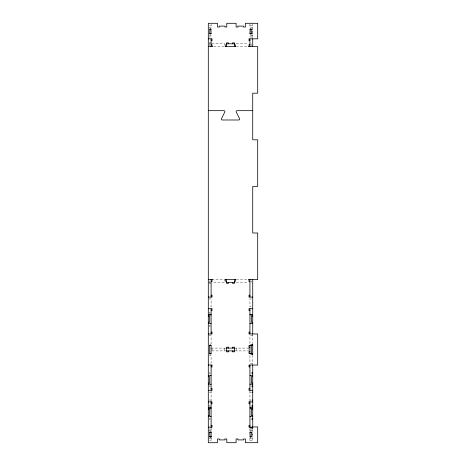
<?xml version="1.0" encoding="UTF-8"?>
<svg xmlns="http://www.w3.org/2000/svg" width="466" height="466" viewBox="0 0 466 466"><rect width="100%" height="100%" fill="white"/><g stroke="black" fill="none" stroke-linecap="round" stroke-linejoin="round"><path stroke-width="0.35" stroke-dasharray="2.33 1.75" d="M252.03 430.741L251.331 431.102M209.7 25.164L211.098 25.164M249.933 25.164L252.729 25.164M209.001 27.651L211.098 27.651L211.098 24.249M252.729 27.651L249.933 27.651L249.933 23.3M250.632 29.515L252.729 29.515M250.632 31.065L252.729 31.065M250.632 31.997L252.729 31.997M250.632 33.395L252.729 33.395M252.729 35.107L251.331 34.938M209.001 35.259L211.098 35.259L211.098 36.971L209.001 36.971M252.729 35.259L249.933 35.259L249.933 36.971L252.729 36.971M209.001 42.872L211.098 42.872M208.925 43.804L211.098 43.804M211.82 43.804L224.769 43.804L224.769 46.6L213.259 46.6M236.262 43.804L248.495 43.804M251.069 43.804L251.331 46.6M236.262 46.6L248.495 46.6M211.82 279.6L224.769 279.6L224.769 282.396L213.259 282.396M236.262 279.6L248.495 279.6M208.302 282.396L211.098 282.396M236.262 282.396L248.495 282.396M251.069 282.396L251.331 280.998M209.001 283.328L211.098 283.328M209.001 298.939L211.098 298.939L211.098 306.861L209.001 306.861M251.331 298.939L249.933 298.939L249.933 306.861L251.331 306.861M209.001 312.133L210.399 312.133M209.001 313.065L210.399 313.065M209.001 325.181L210.399 325.181M209.001 326.113L210.399 326.113M209.001 335.829L211.098 335.829L211.098 343.751L209.001 343.751M252.729 335.829L249.933 335.829L249.933 343.751M211.098 348.102L226.633 348.102M234.398 348.102L249.933 348.102M211.82 350.898L226.01 350.898M235.021 350.898L248.495 350.898M209.001 355.249L211.098 355.249L211.098 363.171L209.001 363.171M252.729 363.171L249.933 363.171L249.933 355.249M209.176 372.887L210.224 372.887M250.865 372.887L251.797 372.887M209.176 373.819L210.224 373.819M250.982 373.819L251.681 373.819M209.176 385.935L210.224 385.935M250.982 385.935L251.681 385.935M209.176 386.867L210.224 386.867M250.865 386.867L251.797 386.867M209.176 392.139L211.098 392.139M249.933 392.139L251.681 392.139M209.176 400.061L211.098 400.061M249.933 400.061L251.681 400.061M209.176 405.333L210.224 405.333M250.865 405.333L251.797 405.333M209.176 406.265L210.224 406.265M250.982 406.265L251.681 406.265M209.176 418.381L210.224 418.381M250.982 418.381L251.681 418.381M209.176 419.313L210.224 419.313M250.865 419.313L251.797 419.313M209.176 429.029L211.098 429.029M249.933 429.029L251.681 429.029M209.176 430.741L211.098 430.741M249.933 430.741L252.729 430.741M252.205 432.605L252.729 432.605M251.331 434.003L252.729 434.003M252.205 434.935L252.729 434.935M251.331 436.485L252.729 436.485M209.176 438.349L211.098 438.349M249.933 438.349L252.729 438.349M209.7 440.836L211.098 440.836M249.933 440.836L252.729 440.836M209.001 430.741L209.7 431.102M252.729 23.3L252.729 38.835M252.729 333.965L252.729 343.751M252.729 355.249L252.729 365.035M252.729 429.349L252.729 441.611M249.933 390.858L249.933 400.76M249.933 428.679L249.933 431.091M249.933 437.999L249.933 441.611M249.001 348.102L249.001 350.898M236.262 348.102L236.262 350.898M224.769 348.102L224.769 350.898M212.03 348.102L212.03 350.898M211.098 390.858L211.098 400.76M211.098 428.097L211.098 431.091M211.098 437.999L211.098 441.611M209.7 43.804L209.7 46.6M209.7 280.998L209.7 282.396"/><path stroke-width="0.7" d="M211.098 436.601L210.888 437.021A0.798 0.798 0 0 1 209.968 437.056M209.7 29.515L211.098 29.515M249.933 29.515L251.331 29.515M210.83 28.944A0.798 0.798 0 0 0 209.91 28.979L209.7 33.395L211.098 33.395L210.836 28.939M251.063 28.944A0.798 0.798 0 0 0 250.143 28.979L249.933 33.395L251.331 33.395L251.069 28.939M208.302 38.835L212.03 38.835L212.03 40.699L211.098 40.699M249.933 40.699L249.001 40.699L249.001 38.835L257.698 38.835L257.698 23.3L245.425 23.3L245.425 27.028L243.561 27.028L243.561 26.096L237.969 26.096L237.969 27.028L236.105 27.028L236.105 23.3L226.785 23.3L226.785 27.028L224.921 27.028L224.921 26.096L219.329 26.096L219.329 27.028L217.465 27.028L217.465 23.3L208.302 23.3L208.302 442.7L217.465 442.7L217.465 438.972L219.329 438.972L219.329 439.904L224.921 439.904L224.921 438.972L226.785 438.972L226.785 442.7L236.105 442.7L236.105 438.972L237.969 438.972L237.969 439.904L243.561 439.904L243.561 438.972L245.425 438.972L245.425 442.7L257.698 442.7L257.698 426.943L252.729 426.943M226.633 43.804L234.398 43.804M211.098 44.736L212.03 44.736L212.03 46.6M226.639 44.736L225.707 44.736L225.707 46.6M234.404 44.736L235.336 44.736L235.336 46.6M249.933 44.736L249.001 44.736L249.001 46.6M208.302 46.6L212.537 46.6M225.387 46.6L235.639 46.6M248.495 46.6L257.698 46.6L257.698 93.2L252.729 93.2L252.729 139.8L257.698 139.8L257.698 186.4L252.729 186.4L252.729 233L257.698 233L257.698 279.6L248.495 279.6M208.302 110.675L223.977 110.675A0.932 0.932 0 0 1 224.897 111.758L221.373 118.912A0.932 0.932 0 0 0 222.294 119.995L238.732 119.995A0.932 0.932 0 0 0 239.652 118.912L236.134 111.758A0.932 0.932 0 0 1 237.054 110.675L252.729 110.675M208.302 279.6L212.537 279.6M225.387 279.6L235.639 279.6M211.098 281.464L212.03 281.464L212.03 279.6M226.639 281.464L225.707 281.464L225.707 279.6M234.404 281.464L235.336 281.464L235.336 279.6M249.933 281.464L249.001 281.464L249.001 279.6M226.633 282.396L234.398 282.396M211.098 295.211L212.03 295.211L212.03 297.075L208.302 297.075M249.933 295.211L249.001 295.211L249.001 297.075L252.729 297.075M208.302 308.725L212.03 308.725L212.03 310.589L211.098 310.589M252.729 308.725L249.001 308.725L249.001 310.589L249.933 310.589M208.302 316.018L209.7 316.018L209.7 322.233L208.302 322.233M252.729 316.018L251.331 316.018L251.331 322.233L252.729 322.233M208.302 323.451L211.098 323.491M249.933 323.451L252.729 323.491M211.098 332.101L212.03 332.101L212.03 333.965L208.302 333.965M249.933 332.101L249.001 332.101L249.001 333.965L257.698 333.965L257.698 365.035L249.001 365.035L249.001 366.899L249.933 366.899M252.729 344.683L250.865 344.683L250.865 345.615M209.7 345.615L211.098 345.615L211.098 353.385A0.699 0.699 0 0 1 210.399 354.084A0.699 0.699 0 0 1 209.7 353.385L209.7 345.615A0.699 0.699 0 0 1 210.399 344.916A0.699 0.699 0 0 1 211.098 345.615M252.729 345.615L249.001 345.615L249.001 347.479L249.933 347.479M226.633 348.102L234.398 348.102M226.633 350.898L234.398 350.898M249.933 351.521L249.001 351.521L249.001 353.385L252.729 353.385M209.7 353.385L211.098 353.385M252.729 354.317L250.865 354.317L250.865 353.385M208.302 365.035L212.03 365.035L212.03 366.899L211.098 366.899M252.38 372.887L252.729 372.887M252.38 373.819L252.729 373.819M208.302 375.509L211.098 375.549M249.933 375.549L252.729 375.509M208.302 376.615L209.7 376.615L209.7 383.139L208.302 383.139M252.729 376.615L251.331 376.615L251.331 383.139L252.729 383.139M208.302 384.2L211.098 384.24M249.933 384.2L252.729 384.24M252.38 385.935L252.729 385.935M252.38 386.867L252.729 386.867M211.098 388.411L212.03 388.411L212.03 390.275L208.302 390.275M249.933 388.411L249.001 388.411L249.001 390.275L252.729 390.275M252.38 392.139L252.729 392.139M252.38 400.061L252.729 400.061M208.302 401.925L212.03 401.925L212.03 403.789L211.098 403.789M252.729 401.925L249.001 401.925L249.001 403.789L249.933 403.789M252.38 405.333L252.729 405.333M252.38 406.265L252.729 406.265M208.302 409.061L209.7 409.061L209.7 415.585L208.302 415.585M252.729 409.061L251.331 409.061L251.331 415.585L252.729 415.585M208.302 416.651L211.098 416.651M249.933 416.691L252.729 416.651M252.38 418.381L252.729 418.381M252.38 419.313L252.729 419.313M211.098 425.301L212.03 425.301L212.03 427.165L208.302 427.165M249.933 425.301L249.001 425.301L249.001 427.165L252.729 427.165M252.729 428.097L250.865 428.097L250.865 427.165M209.525 432.605L211.098 432.605A0.699 0.699 0 0 0 210.399 431.906A0.699 0.699 0 0 0 209.7 432.605L209.962 437.061M250.195 437.061L249.933 432.605L251.331 432.605L251.122 437.021A0.798 0.798 0 0 1 250.201 437.056M209.525 436.485L211.098 436.485M249.933 436.485L251.331 436.485M252.729 38.835L252.729 46.6M252.729 279.6L252.729 333.965M252.729 344.374L252.729 354.626M252.729 365.035L252.729 428.446M251.331 345.615L251.331 353.385M249.933 38.835L249.933 46.6M249.933 279.6L249.933 297.075M249.933 308.725L249.933 333.965M249.933 345.615L249.933 353.385M249.933 365.035L249.933 390.275M249.933 401.459L249.933 427.514M234.398 46.6L234.404 42.872L232.54 42.872L232.54 43.804M234.398 279.6L234.404 283.328L232.54 283.328L232.54 282.396M232.54 348.102L232.54 347.17L234.404 347.17L234.404 351.83L232.54 351.83L232.54 350.898M228.503 43.804L228.503 42.872L226.639 42.872L226.633 46.6M228.503 282.396L228.503 283.328L226.639 283.328L226.633 279.6M228.503 348.102L228.503 347.17L226.639 347.17L226.639 351.83L228.503 351.83L228.503 350.898M211.098 38.835L211.098 46.6M211.098 279.6L211.098 297.075M211.098 308.725L211.098 333.965M211.098 365.035L211.098 390.275M211.098 401.459L211.098 427.514M211.098 431.79L211.098 437.3M249.933 432.605A0.699 0.699 0 0 1 250.632 431.906A0.699 0.699 0 0 1 251.331 432.605M251.331 33.395A0.699 0.699 0 0 1 250.632 34.094A0.699 0.699 0 0 1 249.933 33.395M211.098 33.395A0.699 0.699 0 0 1 210.399 34.094A0.699 0.699 0 0 1 209.7 33.395M211.098 314.76L208.302 314.76L211.098 314.8M252.729 314.76L249.933 314.76L252.729 314.8M211.098 407.96L208.302 407.96L211.098 408M252.729 407.96L249.933 407.96L252.729 408"/></g></svg>
